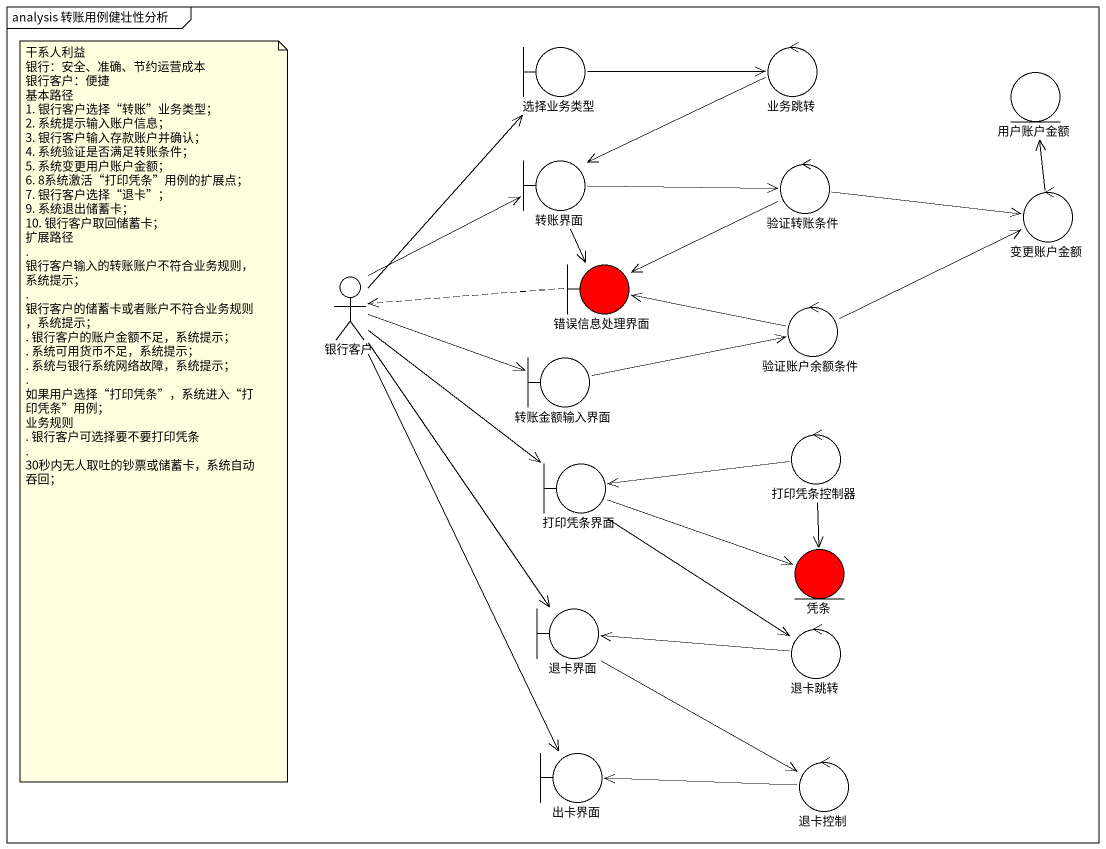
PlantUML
@startuml
mainframe analysis 转账用例健壮性分析
boundary 选择业务类型
control 业务跳转
entity 用户账户金额
boundary 转账界面
control 验证转账条件
control 变更账户金额
actor 银行客户
boundary 错误信息处理界面 #FF0000
control 验证账户余额条件
boundary 转账金额输入界面
control 打印凭条控制器
boundary 打印凭条界面
entity 凭条 #FF0000
boundary 退卡界面
control 退卡跳转
boundary 出卡界面
control 退卡控制
选择业务类型 -right-> 业务跳转
业务跳转 -left-> 转账界面
转账界面 -right-> 验证转账条件
转账界面 --> 错误信息处理界面
验证转账条件 -right-> 变更账户金额
验证转账条件 -left-> 错误信息处理界面
变更账户金额 -up-> 用户账户金额
银行客户 -up-> 选择业务类型
银行客户 -up-> 转账界面
银行客户 -right-> 转账金额输入界面
银行客户 -right-> 打印凭条界面
银行客户 --> 退卡界面
银行客户 --> 出卡界面
错误信息处理界面 .left.> 银行客户
验证账户余额条件 -right-> 变更账户金额
验证账户余额条件 -left-> 错误信息处理界面
转账金额输入界面 -right-> 验证账户余额条件
打印凭条控制器 -left-> 打印凭条界面
打印凭条控制器 --> 凭条
打印凭条界面 -right-> 凭条
打印凭条界面 --> 退卡跳转
退卡界面 --> 退卡控制
退卡跳转 -left-> 退卡界面
退卡控制 -left-> 出卡界面
note as N1
  干系人利益
  银行：安全、准确、节约运营成本
  银行客户：便捷
  基本路径
  1. 银行客户选择“转账”业务类型；
  2. 系统提示输入账户信息；
  3. 银行客户输入存款账户并确认；
  4. 系统验证是否满足转账条件；
  5. 系统变更用户账户金额；
  6. 8系统激活“打印凭条”用例的扩展点；
  7. 银行客户选择“退卡”；
  9. 系统退出储蓄卡；
  10. 银行客户取回储蓄卡；
  扩展路径
  . 银行客户输入的转账账户不符合业务规则，系统提示；
  . 银行客户的储蓄卡或者账户不符合业务规则，系统提示；
  . 银行客户的账户金额不足，系统提示；
  . 系统可用货币不足，系统提示；
  . 系统与银行系统网络故障，系统提示；
  . 如果用户选择“打印凭条”，系统进入“打印凭条”用例；
  业务规则
  . 银行客户可选择要不要打印凭条
  . 30秒内无人取吐的钞票或储蓄卡，系统自动吞回；
end note
@enduml
